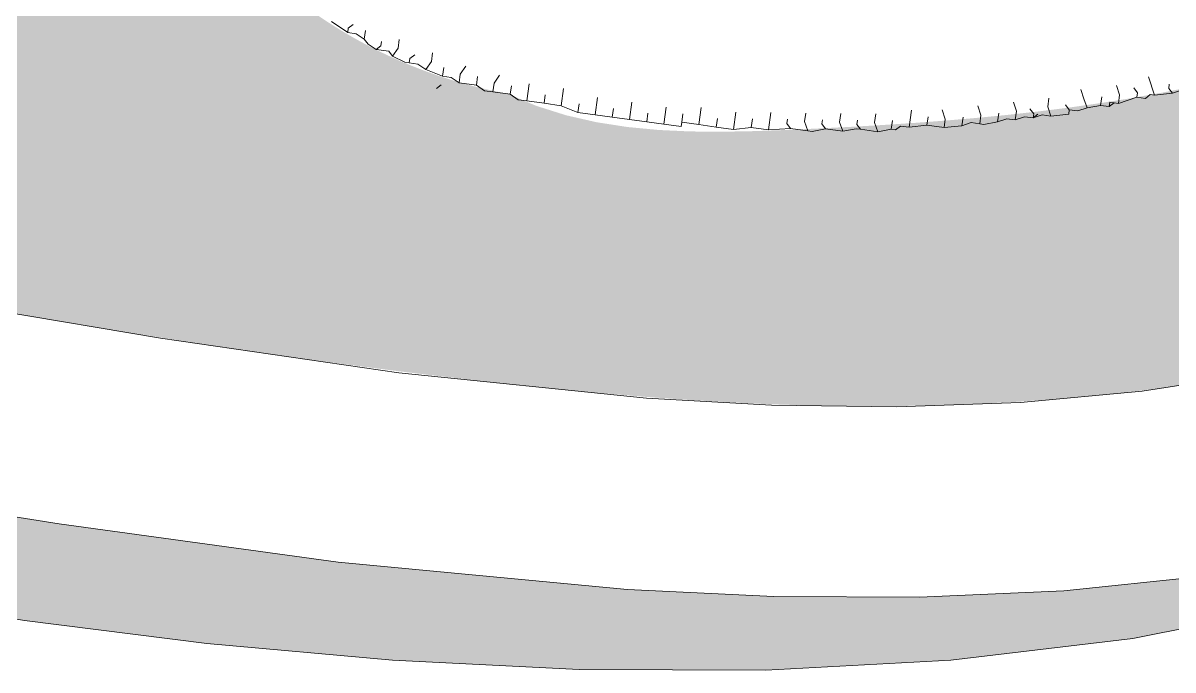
# Model space of a CAD drawing. Header units: millimetres. Extents: x -286774 to 170591, y -126585 to 81607.
# Drawn here: x -29273 to 36223, y -121343 to -84492 of the extents above; entities that cross this region are included whole.
import ezdxf

# ---------------------------------------------------------------- set-up
doc = ezdxf.new("R2010")
doc.units = ezdxf.units.MM
doc.header["$LTSCALE"] = 100
doc.header["$MEASUREMENT"] = 0
doc.layers.add('ARC-VIEW', color=90, linetype='Continuous', lineweight=5)
doc.layers.add('TAN CANG-profile- REVISE1$0$8', color=17, linetype='Continuous', lineweight=0)

msp = doc.modelspace()

# ---------------------------------------------------------------- hatches: boundary and pattern name
at = {"layer": 'TAN CANG-profile- REVISE1$0$8'}
h = msp.add_hatch(dxfattribs=at)
h.set_pattern_fill('GRASS', color=256, scale=70, angle=-7.83058)
h.set_pattern_definition([(90, (-809682.2, -212342.6), (-1257.2359, 1257.2359), [333.375, -2181.0967]), (45, (-809682.2, -212342.6), (-1257.236, 1257.236), [333.375, -1444.625]), (135, (-809682.2, -212342.6), (-1257.236, -1257.236), [333.375, -1444.625])])
h.paths.add_polyline_path([(100977, -6005), (100087, -846), (98787, 4212), (97079, 9134), (94966, 13886), (92451, 18433), (89537, 22740), (86226, 26773), (82522, 30496), (82066, 30808), (81263, 30419), (80951, 29963), (81340, 29160), (85111, 23896), (88291, 17965), (90947, 11856), (92555, 5392), (93149, -1183), (96104, -57778), (96176, -63112), (95644, -68421), (94519, -73667), (92812, -78809), (90535, -83810), (87699, -88630), (84314, -93230), (80393, -97571), (74363, -102551), (67847, -106683), (60903, -110031), (53589, -112657), (45962, -114623), (38080, -115994), (30002, -116830), (21785, -117196), (13486, -117154), (5163, -116766), (-11321, -115206), (-27207, -113017), (-42031, -110702), (-90681, -103017), (-90768, -103504), (-126419, -97848), (-162068, -91946), (-197471, -86078), (-211076, -83769), (-210933, -86085), (-210571, -87025), (-210021, -87764), (-208352, -88778), (-205921, -89411), (-195170, -91139), (-49145, -115217), (-29195, -118521), (-18797, -119824), (-8233, -120783), (2409, -121317), (13042, -121343), (23578, -120778), (33931, -119540), (44013, -117546), (53737, -114714), (58437, -112958), (63015, -110961), (67459, -108714), (71760, -106205), (75905, -103425), (79884, -100363), (83686, -97009), (87300, -93353), (90716, -89384), (93922, -85092), (96907, -80467), (99661, -75498), (102979, -67713), (104894, -59236), (105795, -50870), (105504, -42089)])
h = msp.add_hatch(dxfattribs=at)
h.set_pattern_fill('GRASS', color=256, scale=70, angle=-7.83058)
h.set_pattern_definition([(90, (-16713.7, 158199.1), (-1257.236, 1257.236), [333.375, -2181.097]), (45, (-16713.7, 158199.1), (-1257.236, 1257.236), [333.375, -1444.625]), (135, (-16713.7, 158199.1), (-1257.236, -1257.236), [333.375, -1444.625])])
h.paths.add_polyline_path([(67588, -93301), (69446, -91820), (68414, -90167, 0.109266), (79302, -76062), (77536, -76203), (75765, -76327), (73983, -76419), (72186, -76463), (70370, -76447), (68544, -76399), (66725, -76375), (64931, -76428), (63179, -76616), (61488, -76992), (59868, -77594), (58308, -78387), (56788, -79319), (55290, -80336), (53794, -81385), (52284, -82414), (50739, -83371), (49152, -84230), (47528, -84997), (45871, -85681), (44188, -86290), (42482, -86830), (40760, -87311), (39025, -87739), (37285, -88124), (35541, -88471), (33794, -88783), (32043, -89062), (30288, -89312), (28528, -89533), (26763, -89729), (24992, -89902), (23214, -90054), (21429, -90188), (19637, -90305), (17837, -90409), (16028, -90500), (14209, -90583), (12384, -90650), (10558, -90685), (8738, -90669), (6931, -90585), (5143, -90415), (3380, -90141), (1650, -89745), (-42, -89210), (-1689, -88517, -0.150314), (-16357, -80861), (-18955, -80842), (-21616, -81093), (-24265, -81302), (-26893, -81416), (-29515, -81481), (-32144, -81536), (-34779, -81589), (-37416, -81642), (-40052, -81696), (-42687, -81750), (-45321, -81804), (-47954, -81858), (-50586, -81912), (-53219, -81965), (-55852, -82018), (-58486, -82069), (-61120, -82117), (-63754, -82161), (-66389, -82200), (-69024, -82233), (-71659, -82259), (-74293, -82278), (-76928, -82287), (-79563, -82286), (-82197, -82274), (-84832, -82249), (-87466, -82212), (-90099, -82160), (-92732, -82095), (-95365, -82017), (-97998, -81929), (-100630, -81829), (-103262, -81721), (-105894, -81604), (-108526, -81481), (-111157, -81350), (-113789, -81215), (-116420, -81076), (-119051, -80933), (-121682, -80789), (-124314, -80643), (-124415, -81379), (-144611, -79837), (-165110, -77518), (-185482, -74348), (-195485, -72421), (-205295, -70256), (-206309, -70366), (-207276, -71779), (-204912, -72011), (-202550, -72251), (-200189, -72507), (-197832, -72789), (-195480, -73104), (-193132, -73456), (-190789, -73839), (-188449, -74241), (-186110, -74649), (-183770, -75053), (-181428, -75450), (-179087, -75840), (-176744, -76226), (-174401, -76609), (-172058, -76991), (-169715, -77374), (-167372, -77759), (-165030, -78147), (-162688, -78536), (-160346, -78925), (-158004, -79314), (-155661, -79702), (-153319, -80090), (-150977, -80476), (-148634, -80863), (-146292, -81250), (-143949, -81637), (-141607, -82024), (-139264, -82412), (-136922, -82801), (-134580, -83191), (-132239, -83582), (-129897, -83974), (-127556, -84368), (-125215, -84763), (-122874, -85160), (-120533, -85557), (-118193, -85956), (-115852, -86355), (-113512, -86756), (-111172, -87157), (-108832, -87560), (-106493, -87963), (-104153, -88366), (-101813, -88770), (-99474, -89174), (-97134, -89577), (-94794, -89980), (-92454, -90382), (-90114, -90782), (-87774, -91182), (-85434, -91581), (-83093, -91980), (-80753, -92378), (-78412, -92776), (-76071, -93174), (-73731, -93572), (-71390, -93969), (-69049, -94367), (-66708, -94764), (-64368, -95160), (-62027, -95557), (-59686, -95953), (-57345, -96348), (-55004, -96744), (-52663, -97139), (-50322, -97535), (-47981, -97931), (-45640, -98328), (-43300, -98726), (-40959, -99124), (-38619, -99524), (-36279, -99926), (-33939, -100328), (-31599, -100729), (-29258, -101127), (-26916, -101520), (-24574, -101906), (-22230, -102283), (-19884, -102650), (-17537, -103005), (-15188, -103347), (-12836, -103676), (-10483, -103992), (-8128, -104294), (-5771, -104581), (-3412, -104854), (-1051, -105113), (1312, -105354), (3677, -105576), (6044, -105774), (8412, -105947), (10782, -106090), (13154, -106201), (15527, -106276), (17901, -106313), (20276, -106312), (22651, -106270), (25025, -106188), (27397, -106063), (29768, -105896), (32135, -105684), (34496, -105422), (36851, -105106), (39197, -104730), (41531, -104290), (43852, -103783), (46157, -103206), (48443, -102558), (50708, -101840), (52947, -101051), (55160, -100190), (57344, -99257), (59500, -98254), (61620, -97174), (63687, -95999), (65680, -94711)])

# ---------------------------------------------------------------- linework, layer by layer
at = {"layer": 'ARC-VIEW'}
for p, q in [((-34108, -100304), (-21447, -102434)), ((-21447, -102434), (-7871, -104423)), ((-7871, -104423), (6232, -105864)), ((34472, -105465), (41257, -104385)), ((6232, -105864), (13360, -106250)), ((20475, -106347), (27529, -106102)), ((27529, -106102), (34472, -105465)), ((13360, -106250), (20475, -106347)), ((-42031, -110702), (-27207, -113017)), ((-27207, -113017), (-11321, -115206)), ((-49145, -115217), (-29195, -118521)), ((-11321, -115206), (5163, -116766)), ((30002, -116830), (38080, -115994)), ((5163, -116766), (13486, -117154)), ((13486, -117154), (21785, -117196)), ((21785, -117196), (30002, -116830)), ((33931, -119540), (44013, -117546)), ((-18797, -119824), (-8233, -120783)), ((23578, -120778), (33931, -119540)), ((-8233, -120783), (2409, -121317)), ((13042, -121343), (23578, -120778)), ((2409, -121317), (13042, -121343))]:
    msp.add_line(p, q, dxfattribs=at)
at = {"layer": 'ARC-VIEW', "flags": 128}
msp.add_lwpolyline([(-29195, -118521), (-18797, -119824)], dxfattribs=at)
at = {"layer": 'TAN CANG-profile- REVISE1$0$8'}
for p, q in [((-10781, -85032), (-11694, -84407)), ((-10781, -85032), (-10748, -84787)), ((-10291, -85100), (-10781, -85032)), ((-10748, -84787), (-10469, -84576)), ((-9835, -85412), (-10291, -85100)), ((-9835, -85412), (-9767, -84922)), ((-9623, -85691), (-9835, -85412)), ((-9167, -86004), (-9623, -85691)), ((-9167, -86004), (-8888, -85792)), ((-8888, -85792), (-8854, -85547)), ((-7908, -85927), (-7840, -85437)), ((-8431, -86105), (-9167, -86004)), ((-8220, -86383), (-8431, -86105)), ((-8220, -86383), (-7908, -85927)), ((-7519, -86730), (-8220, -86383)), ((-7240, -86518), (-6961, -86307)), ((-6014, -86687), (-5947, -86197)), ((-7273, -86763), (-7519, -86730)), ((-7273, -86763), (-7240, -86518)), ((-6783, -86831), (-7273, -86763)), ((-6327, -87143), (-6783, -86831)), ((-6327, -87143), (-6014, -86687)), ((-5380, -87523), (-5313, -87033)), ((-4366, -87413), (-4054, -86956)), ((-5380, -87523), (-6327, -87143)), ((-4890, -87591), (-5380, -87523)), ((-4433, -87903), (-4890, -87591)), ((-4433, -87903), (-4366, -87413)), ((-3453, -88038), (-3386, -87548)), ((-2439, -87928), (-2127, -87471)), ((35176, -88606), (34821, -87558)), ((-5726, -88225), (-5448, -88013)), ((-3453, -88038), (-4433, -87903)), ((-2997, -88350), (-3453, -88038)), ((-2506, -88418), (-2997, -88350)), ((-2506, -88418), (-2439, -87928)), ((-1526, -88553), (-2506, -88418)), ((-1526, -88553), (-1459, -88062)), ((-579, -88933), (-445, -87952)), ((1381, -89202), (1516, -88222)), ((31154, -88802), (30976, -88278)), ((33182, -88581), (33004, -88057)), ((34196, -88471), (33985, -88192)), ((35979, -88217), (36013, -87972)), ((36191, -88495), (35979, -88217)), ((36714, -88318), (36191, -88495)), ((-1070, -88865), (-1526, -88553)), ((-579, -88933), (-1070, -88865)), ((401, -89067), (-579, -88933)), ((401, -89067), (468, -88577)), ((1381, -89202), (401, -89067)), ((3308, -89717), (3443, -88737)), ((5269, -89987), (5404, -89006)), ((27309, -89522), (27131, -88998)), ((29092, -89267), (29159, -88777)), ((31332, -89326), (31154, -88802)), ((32101, -89182), (32168, -88691)), ((32624, -89004), (32591, -89249)), ((32591, -89249), (32624, -89004)), ((32591, -89249), (32624, -89004)), ((32591, -89249), (32870, -89038)), ((33115, -89071), (32624, -89004)), ((33115, -89071), (33182, -88581)), ((34162, -88716), (33115, -89071)), ((34162, -88716), (34196, -88471)), ((34653, -88783), (34162, -88716)), ((34931, -88572), (34653, -88783)), ((35176, -88606), (34931, -88572)), ((36191, -88495), (35176, -88606)), ((2328, -89582), (1381, -89202)), ((2328, -89582), (2395, -89092)), ((3308, -89717), (2328, -89582)), ((4289, -89852), (3308, -89717)), ((4289, -89852), (4356, -89362)), ((6249, -90121), (6317, -89631)), ((7230, -90256), (7365, -89276)), ((8244, -90146), (8311, -89656)), ((9224, -90281), (9359, -89300)), ((11185, -90551), (11320, -89570)), ((13179, -90575), (13314, -89595)), ((15241, -90109), (15309, -89619)), ((17236, -90134), (17303, -89644)), ((19230, -90159), (19298, -89668)), ((21191, -90428), (21326, -89448)), ((23253, -89963), (23075, -89439)), ((25281, -89742), (25103, -89218)), ((26228, -90122), (26295, -89632)), ((27242, -90012), (27309, -89522)), ((28289, -89656), (28078, -89378)), ((28256, -89901), (28289, -89656)), ((28256, -89901), (28289, -89656)), ((28256, -89901), (28289, -89656)), ((28256, -89901), (28534, -89690)), ((28780, -89724), (28256, -89901)), ((29270, -89791), (28780, -89724)), ((29270, -89791), (29092, -89267)), ((30284, -89681), (29270, -89791)), ((30318, -89436), (30106, -89157)), ((30318, -89436), (30284, -89681)), ((30808, -89503), (30318, -89436)), ((31332, -89326), (30808, -89503)), ((32101, -89182), (31332, -89326)), ((32591, -89249), (32101, -89182)), ((5269, -89987), (4289, -89852)), ((6249, -90121), (5269, -89987)), ((7230, -90256), (6249, -90121)), ((8210, -90391), (7230, -90256)), ((8244, -90146), (8210, -90391)), ((9224, -90281), (8244, -90146)), ((10205, -90416), (9224, -90281)), ((10205, -90416), (10272, -89925)), ((12199, -90440), (12266, -89950)), ((14227, -90220), (14261, -89975)), ((14439, -90499), (14227, -90220)), ((15419, -90633), (15241, -90109)), ((16222, -90244), (16255, -89999)), ((16433, -90523), (16222, -90244)), ((17413, -90658), (17236, -90134)), ((18216, -90269), (18250, -90024)), ((18427, -90548), (18216, -90269)), ((19408, -90682), (19230, -90159)), ((20177, -90538), (20244, -90048)), ((20701, -90361), (20422, -90572)), ((21191, -90428), (20701, -90361)), ((22205, -90318), (21191, -90428)), ((22205, -90318), (22272, -89828)), ((23185, -90453), (22205, -90318)), ((23185, -90453), (23253, -89963)), ((24199, -90343), (23185, -90453)), ((24199, -90343), (24267, -89852)), ((24723, -90165), (24199, -90343)), ((25213, -90232), (24723, -90165)), ((25213, -90232), (25281, -89742)), ((25459, -90266), (25213, -90232)), ((26228, -90122), (25459, -90266)), ((26751, -89944), (26228, -90122)), ((27242, -90012), (26751, -89944)), ((27765, -89834), (27242, -90012)), ((28256, -89901), (27765, -89834)), ((11185, -90551), (10205, -90416)), ((12199, -90440), (11185, -90551)), ((13179, -90575), (12199, -90440)), ((14439, -90499), (13179, -90575)), ((15419, -90633), (14439, -90499)), ((15664, -90667), (15419, -90633)), ((16433, -90523), (15664, -90667)), ((17413, -90658), (16433, -90523)), ((18182, -90514), (17413, -90658)), ((18427, -90548), (18182, -90514)), ((19408, -90682), (18427, -90548)), ((20177, -90538), (19408, -90682)), ((20422, -90572), (20177, -90538))]:
    msp.add_line(p, q, dxfattribs=at)

doc.saveas('drawing.dxf')
